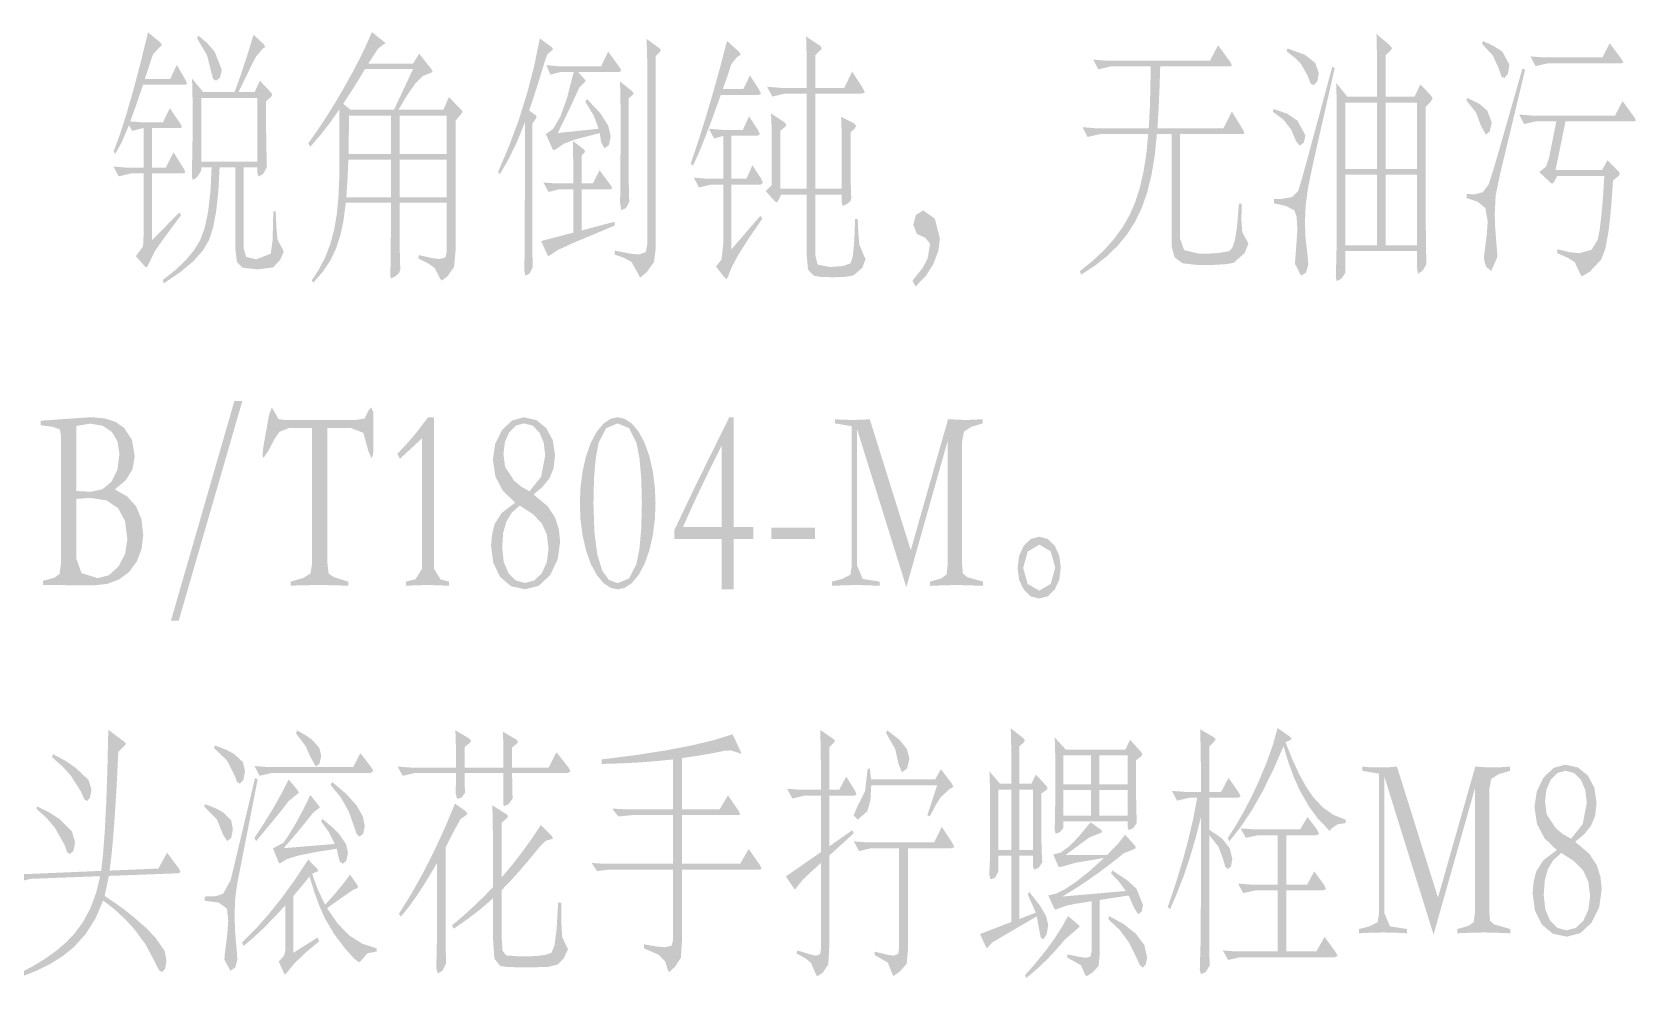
# Model space of a CAD drawing. Header units: millimetres. Extents: x 2819 to 3239, y 1479 to 1776.
# Drawn here: x 2905.19 to 2942.91, y 1546.21 to 1568.44 of the extents above; entities that cross this region are included whole.
import ezdxf

# ---------------------------------------------------------------- set-up
doc = ezdxf.new("R2010")
doc.units = ezdxf.units.MM
doc.layers.add('PDF_实体填充', color=7, linetype='Continuous')

msp = doc.modelspace()

# ---------------------------------------------------------------- hatches: boundary and pattern name
at = {"layer": 'PDF_实体填充', "transparency": 33554559}
h = msp.add_hatch(color=256, dxfattribs=at)
h.paths.add_polyline_path([(2908.809, 1567.3), (2908.836, 1567.231), (2908.788, 1567.206), (2907.801, 1567.206), (2907.617, 1566.665), (2907.501, 1566.343), (2907.74, 1566.325), (2908.271, 1566.325), (2908.431, 1566.654), (2908.688, 1566.275), (2908.718, 1566.207), (2908.679, 1566.188), (2908.01, 1566.188), (2908.01, 1565.257), (2908.336, 1565.257), (2908.518, 1565.617), (2908.77, 1565.213), (2908.796, 1565.145), (2908.749, 1565.12), (2908.01, 1565.12), (2908.01, 1563.549), (2908.653, 1564.201), (2908.696, 1564.139), (2908.414, 1563.762), (2908.21, 1563.482), (2908.084, 1563.301), (2907.91, 1562.947), (2907.879, 1562.91), (2907.845, 1562.934), (2907.632, 1563.177), (2907.801, 1563.406), (2907.814, 1563.68), (2907.814, 1565.12), (2907.519, 1565.12), (2907.227, 1565.052), (2907.106, 1565.282), (2907.423, 1565.257), (2907.814, 1565.257), (2907.814, 1566.188), (2907.545, 1566.12), (2907.471, 1566.256), (2907.3, 1565.856), (2907.153, 1565.586), (2907.106, 1565.629), (2907.249, 1566.016), (2907.403, 1566.49), (2907.565, 1567.051), (2907.737, 1567.7), (2907.918, 1568.436), (2908.205, 1568.2), (2908.249, 1568.138), (2908.197, 1568.094), (2908.031, 1567.914), (2907.845, 1567.343), (2908.44, 1567.343), (2908.596, 1567.672)], flags=0)
h.paths.add_polyline_path([(2910.922, 1564.226), (2910.941, 1563.794), (2910.965, 1563.555), (2911.087, 1563.338), (2911.109, 1563.282), (2911.031, 1563.096), (2910.857, 1562.91), (2910.5, 1562.866), (2910.144, 1562.903), (2910.009, 1563.04), (2909.97, 1563.363), (2909.97, 1565.263), (2909.601, 1565.263), (2909.572, 1564.7), (2909.521, 1564.228), (2909.448, 1563.846), (2909.353, 1563.555), (2909.208, 1563.308), (2908.982, 1563.056), (2908.676, 1562.799), (2908.288, 1562.537), (2908.266, 1562.618), (2908.564, 1562.851), (2908.811, 1563.087), (2909.005, 1563.323), (2909.148, 1563.562), (2909.253, 1563.845), (2909.332, 1564.223), (2909.386, 1564.696), (2909.414, 1565.263), (2909.17, 1565.263), (2909.17, 1565.188), (2909.079, 1565.039), (2908.97, 1564.965), (2908.949, 1565.064), (2908.966, 1565.965), (2908.966, 1566.704), (2908.963, 1567.036), (2908.953, 1567.349), (2909.218, 1567.033), (2909.953, 1567.033), (2910.089, 1567.406), (2910.239, 1567.855), (2910.4, 1568.38), (2910.639, 1568.156), (2910.678, 1568.094), (2910.609, 1568.045), (2910.461, 1567.871), (2910.38, 1567.717), (2910.243, 1567.438), (2910.048, 1567.033), (2910.426, 1567.033), (2910.548, 1567.3), (2910.813, 1567.02), (2910.839, 1566.964), (2910.813, 1566.921), (2910.696, 1566.815), (2910.696, 1566.107), (2910.705, 1565.586), (2910.713, 1565.263), (2910.626, 1565.108), (2910.518, 1565.046), (2910.492, 1565.126), (2910.492, 1565.263), (2910.17, 1565.263), (2910.17, 1563.35), (2910.226, 1563.158), (2910.465, 1563.102), (2910.805, 1563.233), (2910.848, 1563.546), (2910.865, 1564.226)], flags=0)
h.paths.add_polyline_path([(2910.492, 1565.4), (2910.492, 1566.896), (2909.17, 1566.896), (2909.17, 1565.4)], flags=0)
h.paths.add_polyline_path([(2909.101, 1568.361), (2909.31, 1568.184), (2909.488, 1567.976), (2909.653, 1567.554), (2909.609, 1567.368), (2909.518, 1567.3), (2909.448, 1567.343), (2909.418, 1567.455), (2909.307, 1567.896), (2909.07, 1568.299)], flags=0)
h = msp.add_hatch(color=256, dxfattribs=at)
h.paths.add_polyline_path([(2915.29, 1566.523), (2915.151, 1566.362), (2915.151, 1563.307), (2915.116, 1562.922), (2914.964, 1562.705), (2914.825, 1562.599), (2914.79, 1562.649), (2914.66, 1562.897), (2914.518, 1563), (2914.273, 1563.121), (2914.29, 1563.201), (2914.59, 1563.132), (2914.769, 1563.108), (2914.912, 1563.146), (2914.942, 1563.27), (2914.942, 1564.431), (2913.834, 1564.431), (2913.834, 1563.518), (2913.843, 1563.139), (2913.851, 1562.872), (2913.83, 1562.792), (2913.738, 1562.705), (2913.638, 1562.649), (2913.617, 1562.692), (2913.621, 1562.928), (2913.628, 1563.163), (2913.63, 1564.431), (2912.569, 1564.431), (2912.517, 1564.022), (2912.442, 1563.666), (2912.343, 1563.363), (2912.212, 1563.085), (2912.032, 1562.814), (2911.804, 1562.55), (2911.769, 1562.605), (2911.948, 1562.882), (2912.091, 1563.164), (2912.207, 1563.465), (2912.295, 1563.798), (2912.357, 1564.159), (2912.395, 1564.536), (2912.415, 1564.968), (2912.421, 1565.493), (2912.421, 1566.629), (2912.194, 1566.307), (2911.966, 1566.014), (2911.735, 1565.747), (2911.687, 1565.828), (2911.907, 1566.14), (2912.123, 1566.466), (2912.335, 1566.807), (2912.543, 1567.163), (2912.74, 1567.518), (2912.912, 1567.849), (2913.059, 1568.157), (2913.182, 1568.442), (2913.473, 1568.212), (2913.504, 1568.175), (2913.447, 1568.144), (2913.326, 1568.051), (2913.1, 1567.703), (2914.151, 1567.703), (2914.295, 1567.933), (2914.582, 1567.573), (2914.616, 1567.504), (2914.377, 1567.407), (2914.199, 1567.225), (2914.012, 1566.958), (2913.808, 1566.617), (2914.864, 1566.617), (2914.995, 1566.915), (2915.29, 1566.61), (2915.316, 1566.567)], flags=0)
h.paths.add_polyline_path([(2914.151, 1567.573), (2913.021, 1567.573), (2912.85, 1567.289), (2912.679, 1567.018), (2912.508, 1566.759), (2912.678, 1566.617), (2913.704, 1566.617)], flags=0)
h.paths.add_polyline_path([(2914.942, 1565.58), (2914.942, 1566.48), (2913.834, 1566.48), (2913.834, 1565.58)], flags=0)
h.paths.add_polyline_path([(2913.63, 1565.58), (2913.63, 1566.48), (2912.647, 1566.48), (2912.634, 1565.58)], flags=0)
h.paths.add_polyline_path([(2914.942, 1564.561), (2914.942, 1565.443), (2913.834, 1565.443), (2913.834, 1564.561)], flags=0)
h.paths.add_polyline_path([(2913.63, 1564.561), (2913.63, 1565.443), (2912.63, 1565.443), (2912.607, 1564.931), (2912.582, 1564.561)], flags=0)
h = msp.add_hatch(color=256, dxfattribs=at)
h.paths.add_polyline_path([(2917.407, 1568.094), (2917.446, 1568.045), (2917.39, 1567.989), (2917.311, 1567.921), (2917.259, 1567.784), (2917.113, 1567.304), (2916.987, 1566.909), (2916.881, 1566.598), (2917.033, 1566.492), (2917.059, 1566.455), (2917.042, 1566.412), (2916.955, 1566.287), (2916.956, 1563.507), (2916.959, 1563.195), (2916.968, 1562.916), (2916.89, 1562.767), (2916.79, 1562.717), (2916.768, 1562.854), (2916.777, 1563.332), (2916.78, 1563.628), (2916.781, 1566.319), (2916.6, 1565.871), (2916.404, 1565.466), (2916.194, 1565.102), (2916.151, 1565.157), (2916.411, 1565.768), (2916.64, 1566.386), (2916.836, 1567.013), (2917.001, 1567.649), (2917.133, 1568.293)], flags=0)
h.paths.add_polyline_path([(2919.958, 1567.976), (2919.858, 1567.877), (2919.858, 1563.35), (2919.815, 1563.034), (2919.645, 1562.798), (2919.489, 1562.667), (2919.463, 1562.73), (2919.289, 1563.04), (2919.114, 1563.136), (2918.893, 1563.214), (2918.898, 1563.307), (2919.242, 1563.237), (2919.45, 1563.214), (2919.624, 1563.27), (2919.663, 1563.462), (2919.663, 1567.374), (2919.658, 1567.809), (2919.645, 1568.281), (2919.954, 1568.057), (2919.98, 1568.02)], flags=0)
h.paths.add_polyline_path([(2919.015, 1567.604), (2919.05, 1567.529), (2918.993, 1567.504), (2918.033, 1567.504), (2918.194, 1567.324), (2918.211, 1567.287), (2918.181, 1567.256), (2918.063, 1567.144), (2917.895, 1566.774), (2917.725, 1566.416), (2917.555, 1566.07), (2918.515, 1566.17), (2918.403, 1566.477), (2918.207, 1566.803), (2918.241, 1566.871), (2918.553, 1566.539), (2918.74, 1566.245), (2918.802, 1565.989), (2918.759, 1565.791), (2918.654, 1565.71), (2918.576, 1565.847), (2918.541, 1566.07), (2917.955, 1565.915), (2917.705, 1565.822), (2917.494, 1565.679), (2917.463, 1565.667), (2917.433, 1565.691), (2917.277, 1566.045), (2917.449, 1566.171), (2917.616, 1566.457), (2917.775, 1566.901), (2917.929, 1567.504), (2917.62, 1567.504), (2917.381, 1567.442), (2917.285, 1567.666), (2917.542, 1567.641), (2918.576, 1567.641), (2918.741, 1567.983)], flags=0)
h.paths.add_polyline_path([(2919.311, 1566.958), (2919.224, 1566.884), (2919.225, 1564.966), (2919.228, 1564.685), (2919.237, 1564.45), (2919.159, 1564.307), (2919.05, 1564.257), (2919.019, 1564.437), (2919.028, 1564.754), (2919.033, 1566.48), (2919.029, 1566.916), (2919.019, 1567.281), (2919.306, 1567.051), (2919.341, 1567.002)], flags=0)
h.paths.add_polyline_path([(2918.898, 1563.897), (2917.92, 1563.487), (2917.56, 1563.323), (2917.377, 1563.201), (2917.342, 1563.177), (2917.311, 1563.208), (2917.164, 1563.531), (2917.92, 1563.729), (2917.92, 1564.748), (2917.594, 1564.748), (2917.337, 1564.685), (2917.216, 1564.909), (2917.516, 1564.884), (2917.92, 1564.884), (2917.918, 1565.423), (2917.911, 1565.884), (2918.168, 1565.685), (2918.198, 1565.642), (2918.172, 1565.598), (2918.115, 1565.542), (2918.115, 1564.884), (2918.381, 1564.884), (2918.537, 1565.195), (2918.806, 1564.834), (2918.837, 1564.766), (2918.789, 1564.748), (2918.115, 1564.748), (2918.115, 1563.779), (2918.885, 1563.984)], flags=0)
h = msp.add_hatch(color=256, dxfattribs=at)
h.paths.add_polyline_path([(2924.609, 1564.046), (2924.625, 1563.708), (2924.648, 1563.45), (2924.766, 1563.164), (2924.796, 1563.115), (2924.718, 1562.903), (2924.509, 1562.723), (2924.323, 1562.691), (2924.027, 1562.68), (2923.738, 1562.689), (2923.575, 1562.717), (2923.44, 1562.86), (2923.409, 1563.208), (2923.409, 1564.623), (2922.81, 1564.623), (2922.736, 1564.474), (2922.701, 1564.437), (2922.658, 1564.468), (2922.445, 1564.704), (2922.588, 1564.847), (2922.588, 1565.89), (2922.584, 1566.215), (2922.571, 1566.53), (2922.884, 1566.325), (2922.931, 1566.263), (2922.892, 1566.207), (2922.792, 1566.126), (2922.792, 1564.76), (2923.409, 1564.76), (2923.409, 1566.995), (2922.892, 1566.995), (2922.601, 1566.927), (2922.479, 1567.157), (2922.797, 1567.132), (2923.409, 1567.132), (2923.409, 1567.598), (2923.406, 1567.959), (2923.396, 1568.337), (2923.727, 1568.119), (2923.766, 1568.063), (2923.731, 1568.014), (2923.614, 1567.902), (2923.614, 1567.132), (2924.292, 1567.132), (2924.479, 1567.511), (2924.726, 1567.132), (2924.779, 1567.026), (2924.709, 1566.995), (2923.614, 1566.995), (2923.614, 1564.76), (2924.235, 1564.76), (2924.235, 1565.76), (2924.231, 1566.124), (2924.218, 1566.449), (2924.522, 1566.3), (2924.574, 1566.238), (2924.535, 1566.17), (2924.44, 1566.089), (2924.442, 1565.094), (2924.448, 1564.822), (2924.457, 1564.549), (2924.444, 1564.474), (2924.357, 1564.4), (2924.257, 1564.356), (2924.235, 1564.437), (2924.235, 1564.623), (2923.614, 1564.623), (2923.614, 1563.195), (2923.666, 1562.978), (2923.953, 1562.922), (2924.272, 1562.944), (2924.44, 1563.009), (2924.492, 1563.163), (2924.528, 1563.509), (2924.548, 1564.046)], flags=0)
h.paths.add_polyline_path([(2922.284, 1567.101), (2922.336, 1566.989), (2922.266, 1566.964), (2921.388, 1566.964), (2921.193, 1566.421), (2921.019, 1565.963), (2920.867, 1565.592), (2920.736, 1565.306), (2920.68, 1565.344), (2920.859, 1565.877), (2921.034, 1566.433), (2921.205, 1567.011), (2921.373, 1567.613), (2921.536, 1568.237), (2921.814, 1567.983), (2921.862, 1567.914), (2921.767, 1567.852), (2921.636, 1567.685), (2921.551, 1567.424), (2921.436, 1567.101), (2921.919, 1567.101), (2922.075, 1567.424)], flags=0)
h.paths.add_polyline_path([(2922.366, 1564.058), (2922.045, 1563.591), (2921.803, 1563.208), (2921.641, 1562.908), (2921.558, 1562.692), (2921.523, 1562.636), (2921.471, 1562.68), (2921.275, 1562.934), (2921.406, 1563.096), (2921.445, 1563.45), (2921.445, 1564.859), (2921.167, 1564.859), (2920.875, 1564.791), (2920.754, 1565.021), (2921.071, 1564.996), (2921.445, 1564.996), (2921.445, 1566.002), (2921.232, 1565.94), (2921.11, 1566.17), (2921.427, 1566.145), (2921.91, 1566.145), (2922.053, 1566.461), (2922.262, 1566.145), (2922.31, 1566.039), (2922.245, 1566.008), (2921.64, 1566.008), (2921.64, 1564.996), (2921.993, 1564.996), (2922.132, 1565.313), (2922.34, 1564.996), (2922.379, 1564.897), (2922.323, 1564.859), (2921.64, 1564.859), (2921.64, 1563.338), (2922.323, 1564.127)], flags=0)
for points in [[(2933.641, 1564.406), (2933.633, 1564.021), (2933.654, 1563.735), (2933.763, 1563.543), (2933.798, 1563.468), (2933.711, 1563.251), (2933.454, 1563.021), (2933.286, 1562.99), (2933.006, 1562.972), (2932.615, 1562.966), (2932.246, 1563.009), (2932.059, 1563.152), (2931.99, 1563.419), (2931.99, 1566.045), (2931.646, 1566.045), (2931.596, 1565.544), (2931.52, 1565.087), (2931.418, 1564.674), (2931.289, 1564.307), (2931.133, 1563.984), (2930.949, 1563.696), (2930.73, 1563.428), (2930.476, 1563.179), (2930.187, 1562.951), (2929.864, 1562.742), (2929.834, 1562.823), (2930.141, 1563.07), (2930.411, 1563.325), (2930.645, 1563.589), (2930.842, 1563.86), (2931.003, 1564.139), (2931.135, 1564.442), (2931.244, 1564.784), (2931.332, 1565.165), (2931.398, 1565.586), (2931.442, 1566.045), (2930.307, 1566.045), (2930.016, 1565.977), (2929.895, 1566.207), (2930.212, 1566.182), (2931.455, 1566.182), (2931.479, 1566.639), (2931.494, 1567.123), (2931.498, 1567.635), (2930.56, 1567.635), (2930.268, 1567.567), (2930.147, 1567.796), (2930.464, 1567.771), (2932.894, 1567.771), (2933.085, 1568.132), (2933.376, 1567.734), (2933.411, 1567.66), (2933.367, 1567.635), (2931.724, 1567.635), (2931.709, 1567.156), (2931.688, 1566.672), (2931.659, 1566.182), (2933.211, 1566.182), (2933.411, 1566.573), (2933.68, 1566.132), (2933.706, 1566.064), (2933.663, 1566.045), (2932.189, 1566.045), (2932.189, 1563.593), (2932.285, 1563.319), (2932.642, 1563.233), (2932.887, 1563.237), (2933.102, 1563.251), (2933.35, 1563.295), (2933.424, 1563.382), (2933.485, 1563.568), (2933.533, 1563.891), (2933.576, 1564.406)], [(2925.896, 1562.599), (2926.135, 1562.896), (2926.252, 1563.115), (2926.313, 1563.468), (2926.196, 1563.611), (2926, 1563.698), (2925.917, 1563.916), (2925.978, 1564.145), (2926.152, 1564.251), (2926.422, 1564.058), (2926.543, 1563.586), (2926.505, 1563.299), (2926.391, 1562.997), (2926.21, 1562.708), (2925.97, 1562.463)], [(2910.766, 1559.457), (2910.831, 1559.619), (2910.913, 1559.482), (2910.987, 1559.346), (2911.122, 1559.327), (2912.804, 1559.327), (2913.008, 1559.358), (2913.1, 1559.538), (2913.165, 1559.625), (2913.221, 1559.501), (2913.213, 1558.52), (2913.178, 1558.42), (2913.1, 1558.6), (2912.982, 1559.023), (2912.682, 1559.141), (2912.139, 1559.141), (2912.139, 1555.943), (2912.165, 1555.719), (2912.287, 1555.632), (2912.626, 1555.527), (2912.626, 1555.427), (2912.341, 1555.441), (2911.948, 1555.446), (2911.491, 1555.441), (2911.27, 1555.427), (2911.27, 1555.527), (2911.574, 1555.614), (2911.739, 1555.719), (2911.778, 1555.949), (2911.778, 1559.141), (2911.244, 1559.141), (2911.009, 1559.047), (2910.897, 1558.885), (2910.744, 1558.594), (2910.631, 1558.433), (2910.609, 1558.501), (2910.631, 1558.7)], [(2914.999, 1555.427), (2914.759, 1555.441), (2914.49, 1555.446), (2914.222, 1555.441), (2913.982, 1555.427), (2913.982, 1555.527), (2914.208, 1555.583), (2914.36, 1555.825), (2914.36, 1558.892), (2913.843, 1558.414), (2913.782, 1558.532), (2913.995, 1558.752), (2914.236, 1559.037), (2914.504, 1559.389), (2914.647, 1559.389), (2914.647, 1555.825), (2914.799, 1555.577), (2914.999, 1555.527)], [(2927.556, 1555.427), (2927.192, 1555.441), (2926.935, 1555.446), (2926.645, 1555.441), (2926.313, 1555.427), (2926.313, 1555.527), (2926.574, 1555.601), (2926.7, 1555.694), (2926.726, 1555.937), (2926.726, 1558.836), (2925.753, 1555.396), (2924.596, 1559.103), (2924.596, 1555.899), (2924.727, 1555.589), (2925.127, 1555.527), (2925.127, 1555.427), (2924.856, 1555.441), (2924.566, 1555.446), (2924.314, 1555.441), (2924.001, 1555.427), (2924.001, 1555.527), (2924.24, 1555.589), (2924.436, 1555.688), (2924.47, 1555.899), (2924.47, 1559.178), (2924.075, 1559.246), (2924.075, 1559.346), (2924.216, 1559.332), (2924.492, 1559.327), (2924.738, 1559.332), (2924.892, 1559.346), (2925.857, 1556.266), (2926.735, 1559.346), (2926.948, 1559.332), (2927.161, 1559.327), (2927.363, 1559.332), (2927.552, 1559.346), (2927.552, 1559.246), (2927.283, 1559.165), (2927.109, 1559.054), (2927.061, 1558.799), (2927.061, 1555.98), (2927.083, 1555.719), (2927.187, 1555.632), (2927.556, 1555.527)], [(2922.314, 1548.858), (2922.353, 1548.777), (2922.297, 1548.759), (2920.476, 1548.759), (2920.476, 1547.082), (2920.45, 1546.685), (2920.306, 1546.468), (2920.167, 1546.343), (2920.132, 1546.436), (2920.08, 1546.604), (2919.924, 1546.759), (2919.58, 1546.908), (2919.585, 1547.002), (2919.881, 1546.95), (2920.067, 1546.933), (2920.232, 1546.97), (2920.267, 1547.101), (2920.267, 1548.759), (2918.763, 1548.759), (2918.481, 1548.722), (2918.35, 1548.914), (2918.668, 1548.895), (2920.267, 1548.895), (2920.267, 1550.038), (2919.293, 1550.038), (2918.98, 1550.007), (2918.833, 1550.193), (2919.15, 1550.174), (2920.267, 1550.174), (2920.267, 1551.348), (2919.93, 1551.314), (2919.594, 1551.286), (2919.258, 1551.265), (2918.923, 1551.251), (2918.589, 1551.242), (2918.589, 1551.348), (2919.386, 1551.449), (2920.091, 1551.559), (2920.707, 1551.677), (2921.232, 1551.803), (2921.667, 1551.938), (2921.845, 1551.559), (2921.871, 1551.491), (2921.858, 1551.478), (2921.81, 1551.503), (2921.619, 1551.559), (2921.484, 1551.553), (2921.171, 1551.489), (2920.835, 1551.432), (2920.476, 1551.379), (2920.476, 1550.174), (2921.362, 1550.174), (2921.558, 1550.504), (2921.814, 1550.131), (2921.849, 1550.056), (2921.797, 1550.038), (2920.476, 1550.038), (2920.476, 1548.895), (2921.845, 1548.895), (2922.045, 1549.243)], [(2939.957, 1547.262), (2939.593, 1547.276), (2939.335, 1547.281), (2939.045, 1547.276), (2938.714, 1547.262), (2938.714, 1547.362), (2938.975, 1547.436), (2939.101, 1547.529), (2939.127, 1547.771), (2939.127, 1550.671), (2938.153, 1547.231), (2936.997, 1550.938), (2936.997, 1547.734), (2937.127, 1547.424), (2937.527, 1547.362), (2937.527, 1547.262), (2937.257, 1547.276), (2936.966, 1547.281), (2936.714, 1547.276), (2936.401, 1547.262), (2936.401, 1547.362), (2936.64, 1547.424), (2936.836, 1547.523), (2936.871, 1547.734), (2936.871, 1551.013), (2936.475, 1551.081), (2936.475, 1551.18), (2936.617, 1551.166), (2936.893, 1551.162), (2937.138, 1551.166), (2937.292, 1551.18), (2938.257, 1548.101), (2939.135, 1551.18), (2939.348, 1551.166), (2939.561, 1551.162), (2939.763, 1551.166), (2939.952, 1551.18), (2939.952, 1551.081), (2939.683, 1551), (2939.509, 1550.889), (2939.461, 1550.634), (2939.461, 1547.815), (2939.483, 1547.554), (2939.587, 1547.467), (2939.957, 1547.362)]]:
    msp.add_hatch(color=256, dxfattribs=at).paths.add_polyline_path(points)
h = msp.add_hatch(color=256, dxfattribs=at)
h.paths.add_polyline_path([(2938.092, 1566.952), (2938.131, 1566.884), (2938.088, 1566.809), (2937.97, 1566.685), (2937.971, 1563.808), (2937.975, 1563.456), (2937.983, 1562.984), (2937.896, 1562.835), (2937.788, 1562.761), (2937.766, 1562.891), (2937.766, 1563.295), (2936.075, 1563.295), (2936.075, 1562.779), (2935.988, 1562.649), (2935.875, 1562.587), (2935.854, 1562.686), (2935.867, 1563.133), (2935.873, 1563.458), (2935.875, 1566.573), (2935.872, 1566.941), (2935.862, 1567.25), (2936.127, 1566.921), (2936.823, 1566.921), (2936.82, 1567.98), (2936.81, 1568.399), (2937.118, 1568.138), (2937.179, 1568.063), (2937.118, 1567.983), (2937.023, 1567.896), (2937.023, 1566.921), (2937.705, 1566.921), (2937.844, 1567.213)], flags=0)
h.paths.add_polyline_path([(2937.766, 1565.226), (2937.766, 1566.784), (2937.023, 1566.784), (2937.023, 1565.226)], flags=0)
h.paths.add_polyline_path([(2936.823, 1565.226), (2936.823, 1566.784), (2936.075, 1566.784), (2936.075, 1565.226)], flags=0)
h.paths.add_polyline_path([(2937.766, 1563.431), (2937.766, 1565.089), (2937.023, 1565.089), (2937.023, 1563.431)], flags=0)
h.paths.add_polyline_path([(2936.823, 1563.431), (2936.823, 1565.089), (2936.075, 1565.089), (2936.075, 1563.431)], flags=0)
h.paths.add_polyline_path([(2934.719, 1568.057), (2935.127, 1567.909), (2935.372, 1567.715), (2935.454, 1567.473), (2935.419, 1567.281), (2935.336, 1567.194), (2935.263, 1567.231), (2935.189, 1567.424), (2935.036, 1567.691), (2934.903, 1567.829), (2934.693, 1567.995)], flags=0)
h.paths.add_polyline_path([(2935.828, 1567.598), (2935.337, 1565.432), (2935.25, 1565.028), (2935.202, 1564.785), (2935.146, 1564.381), (2935.128, 1563.978), (2935.143, 1563.583), (2935.189, 1563.208), (2935.206, 1562.984), (2935.158, 1562.792), (2935.036, 1562.717), (2934.893, 1562.997), (2934.919, 1563.344), (2934.95, 1563.804), (2934.932, 1564.102), (2934.88, 1564.251), (2934.68, 1564.356), (2934.398, 1564.418), (2934.398, 1564.524), (2934.545, 1564.518), (2934.825, 1564.564), (2934.967, 1564.704), (2935.023, 1564.881), (2935.131, 1565.261), (2935.771, 1567.629)], flags=0)
h.paths.add_polyline_path([(2934.393, 1566.635), (2934.715, 1566.523), (2934.95, 1566.362), (2935.141, 1566.014), (2935.102, 1565.847), (2935.006, 1565.772), (2934.923, 1565.871), (2934.802, 1566.154), (2934.618, 1566.388), (2934.371, 1566.573)], flags=0)
h = msp.add_hatch(color=256, dxfattribs=at)
h.paths.add_polyline_path([(2939.318, 1568.231), (2939.574, 1568.11), (2939.77, 1567.983), (2939.939, 1567.672), (2939.9, 1567.461), (2939.818, 1567.362), (2939.752, 1567.393), (2939.687, 1567.585), (2939.548, 1567.889), (2939.292, 1568.169)], flags=0)
h.paths.add_polyline_path([(2942.582, 1567.796), (2942.617, 1567.728), (2942.569, 1567.709), (2940.843, 1567.709), (2940.552, 1567.641), (2940.431, 1567.871), (2940.748, 1567.846), (2942.126, 1567.846), (2942.295, 1568.181)], flags=0)
h.paths.add_polyline_path([(2940.304, 1567.548), (2939.718, 1565.108), (2939.613, 1564.599), (2939.592, 1564.17), (2939.599, 1563.903), (2939.622, 1563.586), (2939.657, 1563.164), (2939.509, 1562.829), (2939.387, 1562.928), (2939.34, 1563.102), (2939.344, 1563.214), (2939.406, 1563.695), (2939.426, 1563.996), (2939.37, 1564.307), (2939.192, 1564.456), (2938.927, 1564.543), (2938.935, 1564.636), (2939.122, 1564.63), (2939.313, 1564.679), (2939.448, 1564.859), (2939.587, 1565.294), (2940.244, 1567.591)], flags=0)
h.paths.add_polyline_path([(2938.948, 1566.896), (2939.245, 1566.747), (2939.413, 1566.598), (2939.522, 1566.319), (2939.474, 1566.107), (2939.387, 1566.033), (2939.274, 1566.225), (2939.148, 1566.558), (2938.927, 1566.834)], flags=0)
h.paths.add_polyline_path([(2942.878, 1566.436), (2942.912, 1566.362), (2942.86, 1566.343), (2941.256, 1566.343), (2941.022, 1565.201), (2942.117, 1565.201), (2942.243, 1565.431), (2942.512, 1565.157), (2942.534, 1565.108), (2942.508, 1565.064), (2942.373, 1564.952), (2942.342, 1564.49), (2942.306, 1564.086), (2942.265, 1563.742), (2942.192, 1563.344), (2942.095, 1563.096), (2941.826, 1562.81), (2941.639, 1562.699), (2941.604, 1562.754), (2941.474, 1563.034), (2941.324, 1563.129), (2941.056, 1563.251), (2941.069, 1563.338), (2941.361, 1563.268), (2941.582, 1563.245), (2941.869, 1563.326), (2942.013, 1563.562), (2942.058, 1563.782), (2942.1, 1564.133), (2942.139, 1564.572), (2942.169, 1565.058), (2941.061, 1565.058), (2940.983, 1564.915), (2940.943, 1564.878), (2940.913, 1564.897), (2940.639, 1565.151), (2940.8, 1565.282), (2940.87, 1565.486), (2941.039, 1566.343), (2940.557, 1566.343), (2940.283, 1566.281), (2940.165, 1566.505), (2940.47, 1566.48), (2942.421, 1566.48), (2942.599, 1566.821)], flags=0)
h = msp.add_hatch(color=256, dxfattribs=at)
h.paths.add_polyline_path([(2905.393, 1559.203), (2905.393, 1559.308), (2906.438, 1559.382), (2906.606, 1559.389), (2906.905, 1559.362), (2907.153, 1559.281), (2907.349, 1559.147), (2907.541, 1558.858), (2907.606, 1558.464), (2907.553, 1558.169), (2907.397, 1557.912), (2907.136, 1557.694), (2907.429, 1557.529), (2907.638, 1557.295), (2907.764, 1556.992), (2907.805, 1556.62), (2907.767, 1556.297), (2907.653, 1555.999), (2907.473, 1555.753), (2907.236, 1555.577), (2906.961, 1555.474), (2906.658, 1555.44), (2905.445, 1555.446), (2905.445, 1555.545), (2905.719, 1555.62), (2905.837, 1555.707), (2905.871, 1555.955), (2905.871, 1558.961), (2905.845, 1559.103), (2905.676, 1559.165)], flags=0)
h.paths.add_polyline_path([(2906.228, 1557.657), (2906.567, 1557.638), (2906.844, 1557.697), (2907.058, 1557.874), (2907.198, 1558.156), (2907.245, 1558.52), (2907.2, 1558.822), (2907.067, 1559.047), (2906.849, 1559.192), (2906.554, 1559.24), (2906.228, 1559.184)], flags=0)
h.paths.add_polyline_path([(2906.228, 1557.47), (2906.228, 1556.079), (2906.355, 1555.726), (2906.736, 1555.608), (2906.997, 1555.676), (2907.223, 1555.881), (2907.379, 1556.18), (2907.432, 1556.52), (2907.377, 1556.952), (2907.214, 1557.253), (2906.944, 1557.435), (2906.558, 1557.495)], flags=0)
h = msp.add_hatch(color=256, dxfattribs=at)
h.paths.add_polyline_path([(2916.555, 1557.383), (2916.263, 1557.661), (2916.088, 1557.999), (2916.029, 1558.396), (2916.082, 1558.76), (2916.242, 1559.085), (2916.478, 1559.313), (2916.751, 1559.389), (2917.05, 1559.325), (2917.285, 1559.134), (2917.439, 1558.847), (2917.49, 1558.495), (2917.457, 1558.192), (2917.359, 1557.955), (2917.201, 1557.758), (2916.985, 1557.576), (2917.314, 1557.301), (2917.498, 1557.023), (2917.583, 1556.744), (2917.611, 1556.464), (2917.552, 1556.041), (2917.372, 1555.676), (2917.108, 1555.429), (2916.786, 1555.347), (2916.457, 1555.418), (2916.203, 1555.632), (2916.04, 1555.961), (2915.986, 1556.365), (2916.008, 1556.629), (2916.073, 1556.887), (2916.237, 1557.141)], flags=0)
h.paths.add_polyline_path([(2916.89, 1557.65), (2917.164, 1557.992), (2917.259, 1558.489), (2917.226, 1558.788), (2917.125, 1559.029), (2916.968, 1559.192), (2916.759, 1559.246), (2916.566, 1559.193), (2916.412, 1559.035), (2916.311, 1558.805), (2916.277, 1558.526), (2916.316, 1558.222), (2916.529, 1557.899), (2916.708, 1557.75)], flags=0)
h.paths.add_polyline_path([(2916.659, 1557.315), (2916.469, 1557.141), (2916.342, 1556.93), (2916.27, 1556.668), (2916.247, 1556.328), (2916.285, 1555.986), (2916.399, 1555.719), (2916.57, 1555.552), (2916.781, 1555.496), (2917, 1555.552), (2917.177, 1555.719), (2917.297, 1555.98), (2917.338, 1556.303), (2917.297, 1556.638), (2917.177, 1556.899), (2916.969, 1557.115)], flags=0)
h = msp.add_hatch(color=256, dxfattribs=at)
h.paths.add_polyline_path([(2918.963, 1559.389), (2918.801, 1559.355), (2918.636, 1559.246), (2918.476, 1559.058), (2918.334, 1558.795), (2918.219, 1558.471), (2918.136, 1558.109), (2918.089, 1557.732), (2918.074, 1557.364), (2918.089, 1556.996), (2918.137, 1556.62), (2918.22, 1556.258), (2918.335, 1555.936), (2918.478, 1555.673), (2918.637, 1555.486), (2918.803, 1555.379), (2918.965, 1555.345), (2919.127, 1555.38), (2919.293, 1555.488), (2919.452, 1555.676), (2919.594, 1555.939), (2919.71, 1556.263), (2919.792, 1556.626), (2919.839, 1557.002), (2919.854, 1557.37), (2919.839, 1557.738), (2919.791, 1558.114), (2919.708, 1558.476), (2919.593, 1558.799), (2919.45, 1559.061), (2919.291, 1559.248), (2919.125, 1559.356), (2918.963, 1559.389)], flags=0)
h.paths.add_polyline_path([(2918.963, 1555.49), (2919.235, 1555.603), (2919.406, 1555.943), (2919.477, 1556.305), (2919.519, 1556.779), (2919.533, 1557.365), (2919.519, 1557.951), (2919.477, 1558.424), (2919.406, 1558.787), (2919.235, 1559.131), (2918.963, 1559.246), (2918.69, 1559.131), (2918.515, 1558.787), (2918.448, 1558.424), (2918.407, 1557.951), (2918.394, 1557.365), (2918.417, 1556.69), (2918.485, 1556.165), (2918.599, 1555.79), (2918.758, 1555.565)], flags=0)
h = msp.add_hatch(color=256, dxfattribs=at)
h.paths.add_polyline_path([(2921.588, 1559.389), (2921.693, 1559.389), (2921.693, 1556.812), (2922.154, 1556.812), (2922.154, 1556.527), (2921.693, 1556.527), (2921.693, 1555.347), (2921.406, 1555.347), (2921.406, 1556.527), (2920.293, 1556.527), (2920.293, 1556.731), (2920.81, 1557.812)], flags=0)
h.paths.add_polyline_path([(2921.406, 1556.812), (2921.406, 1558.718), (2921.181, 1558.267), (2920.978, 1557.85), (2920.797, 1557.469), (2920.638, 1557.123), (2920.502, 1556.812)], flags=0)
h = msp.add_hatch(color=256, dxfattribs=at)
h.paths.add_polyline_path([(2928.878, 1556.582), (2929.08, 1556.53), (2929.243, 1556.371), (2929.35, 1556.14), (2929.386, 1555.856), (2929.35, 1555.572), (2929.243, 1555.341), (2929.08, 1555.182), (2928.878, 1555.129), (2928.676, 1555.182), (2928.513, 1555.341), (2928.405, 1555.57), (2928.369, 1555.85), (2928.406, 1556.135), (2928.517, 1556.371), (2928.683, 1556.53)], flags=0)
h.paths.add_polyline_path([(2928.878, 1555.316), (2929.147, 1555.471), (2929.256, 1555.856), (2929.147, 1556.241), (2928.882, 1556.396), (2928.608, 1556.235), (2928.5, 1555.85), (2928.608, 1555.471)], flags=0)
h = msp.add_hatch(color=256, dxfattribs=at)
h.paths.add_polyline_path([(2908.644, 1548.784), (2908.683, 1548.697), (2908.627, 1548.672), (2906.997, 1548.61), (2906.897, 1548.138), (2907.149, 1547.971), (2907.382, 1547.801), (2907.597, 1547.629), (2907.873, 1547.387), (2908.084, 1547.169), (2908.31, 1546.846), (2908.353, 1546.617), (2908.318, 1546.424), (2908.249, 1546.35), (2908.171, 1546.399), (2908.049, 1546.648), (2907.855, 1547.008), (2907.588, 1547.368), (2907.372, 1547.602), (2907.13, 1547.823), (2906.862, 1548.032), (2906.684, 1547.613), (2906.455, 1547.249), (2906.176, 1546.939), (2905.925, 1546.734), (2905.628, 1546.547), (2905.286, 1546.377), (2904.898, 1546.225), (2904.872, 1546.312), (2905.201, 1546.483), (2905.498, 1546.663), (2905.761, 1546.852), (2905.991, 1547.049), (2906.189, 1547.256), (2906.396, 1547.538), (2906.566, 1547.857), (2906.698, 1548.212), (2906.793, 1548.604), (2905.159, 1548.541), (2904.867, 1548.473), (2904.746, 1548.678), (2905.063, 1548.653), (2906.815, 1548.728), (2906.86, 1549.121), (2906.9, 1549.649), (2906.934, 1550.312), (2906.962, 1551.11), (2906.984, 1552.043), (2907.367, 1551.758), (2907.397, 1551.714), (2907.367, 1551.671), (2907.219, 1551.528), (2907.183, 1550.784), (2907.144, 1550.133), (2907.103, 1549.574), (2907.06, 1549.108), (2907.014, 1548.734), (2908.162, 1548.784), (2908.366, 1549.156)], flags=0)
h.paths.add_polyline_path([(2905.68, 1551.472), (2905.96, 1551.325), (2906.21, 1551.156), (2906.519, 1550.864), (2906.588, 1550.64), (2906.554, 1550.448), (2906.489, 1550.373), (2906.423, 1550.404), (2906.341, 1550.59), (2906.106, 1550.963), (2905.906, 1551.183), (2905.663, 1551.398)], flags=0)
h.paths.add_polyline_path([(2905.311, 1550.243), (2905.607, 1550.095), (2905.845, 1549.939), (2906.128, 1549.653), (2906.202, 1549.405), (2906.167, 1549.206), (2906.089, 1549.125), (2906.019, 1549.162), (2905.954, 1549.342), (2905.732, 1549.734), (2905.533, 1549.971), (2905.293, 1550.187)], flags=0)
h = msp.add_hatch(color=256, dxfattribs=at)
h.paths.add_polyline_path([(2911.422, 1552.031), (2911.628, 1551.916), (2911.778, 1551.808), (2911.948, 1551.621), (2911.991, 1551.429), (2911.952, 1551.249), (2911.865, 1551.18), (2911.735, 1551.41), (2911.626, 1551.658), (2911.4, 1551.957)], flags=0)
h.paths.add_polyline_path([(2909.492, 1551.677), (2909.75, 1551.578), (2909.94, 1551.478), (2910.148, 1551.286), (2910.2, 1551.075), (2910.161, 1550.864), (2910.079, 1550.777), (2910.009, 1550.82), (2909.961, 1550.957), (2909.775, 1551.323), (2909.47, 1551.615)], flags=0)
h.paths.add_polyline_path([(2913.173, 1551.156), (2913.217, 1551.075), (2913.156, 1551.031), (2910.835, 1551.031), (2910.544, 1550.963), (2910.422, 1551.193), (2910.739, 1551.168), (2912.743, 1551.168), (2912.913, 1551.497)], flags=0)
h.paths.add_polyline_path([(2910.496, 1550.876), (2910.018, 1548.436), (2909.969, 1548.091), (2909.953, 1547.703), (2909.967, 1547.276), (2910.009, 1546.803), (2910.018, 1546.641), (2909.974, 1546.461), (2909.857, 1546.381), (2909.714, 1546.641), (2909.727, 1546.803), (2909.785, 1547.27), (2909.805, 1547.554), (2909.775, 1547.84), (2909.583, 1547.983), (2909.249, 1548.026), (2909.249, 1548.125), (2909.518, 1548.135), (2909.683, 1548.188), (2909.861, 1548.51), (2910.435, 1550.913)], flags=0)
h.paths.add_polyline_path([(2911.439, 1550.622), (2911.465, 1550.566), (2911.218, 1550.361), (2911.087, 1550.188), (2910.835, 1549.878), (2910.461, 1549.429), (2910.418, 1549.498), (2910.654, 1549.859), (2910.868, 1550.209), (2911.058, 1550.548), (2911.226, 1550.876)], flags=0)
h.paths.add_polyline_path([(2912.248, 1550.82), (2912.584, 1550.534), (2912.825, 1550.264), (2912.969, 1550.012), (2913.017, 1549.777), (2912.978, 1549.603), (2912.895, 1549.535), (2912.826, 1549.591), (2912.774, 1549.746), (2912.64, 1550.122), (2912.453, 1550.455), (2912.213, 1550.746)], flags=0)
h.paths.add_polyline_path([(2912.017, 1549.951), (2912.239, 1549.766), (2912.4, 1549.609), (2912.574, 1549.361), (2912.621, 1549.15), (2912.582, 1548.964), (2912.5, 1548.895), (2912.43, 1548.945), (2912.395, 1549.069), (2912.356, 1549.249), (2911.891, 1549.175), (2911.464, 1549.091), (2911.18, 1549.004), (2911.039, 1548.914), (2911.013, 1548.902), (2910.983, 1548.945), (2910.857, 1549.256), (2911.105, 1549.392), (2911.213, 1549.547), (2911.383, 1549.827), (2911.571, 1550.171), (2911.735, 1550.51), (2911.93, 1550.268), (2911.961, 1550.218), (2911.909, 1550.181), (2911.8, 1550.094), (2911.617, 1549.864), (2911.427, 1549.633), (2911.109, 1549.262), (2912.313, 1549.361), (2912.178, 1549.63), (2911.991, 1549.889)], flags=0)
h.paths.add_polyline_path([(2909.253, 1550.299), (2909.51, 1550.199), (2909.692, 1550.1), (2909.875, 1549.914), (2909.914, 1549.703), (2909.875, 1549.504), (2909.779, 1549.429), (2909.688, 1549.572), (2909.54, 1549.932), (2909.244, 1550.237)], flags=0)
h.paths.add_polyline_path([(2913.295, 1546.834), (2913.078, 1546.79), (2912.921, 1546.61), (2912.878, 1546.579), (2912.771, 1546.662), (2912.548, 1546.908), (2912.29, 1547.251), (2912.074, 1547.622), (2911.949, 1547.902), (2911.83, 1548.227), (2911.717, 1548.597), (2911.55, 1548.392), (2911.335, 1548.138), (2911.335, 1546.803), (2911.909, 1547.163), (2911.939, 1547.07), (2911.601, 1546.786), (2911.346, 1546.537), (2911.174, 1546.325), (2911.139, 1546.294), (2911.118, 1546.319), (2910.992, 1546.598), (2911.118, 1546.735), (2911.148, 1546.853), (2911.148, 1547.92), (2910.883, 1547.633), (2910.631, 1547.377), (2910.392, 1547.154), (2910.166, 1546.964), (2910.131, 1547.045), (2910.444, 1547.357), (2910.755, 1547.709), (2911.067, 1548.099), (2911.377, 1548.527), (2911.687, 1548.995), (2911.913, 1548.759), (2911.926, 1548.728), (2911.874, 1548.703), (2911.778, 1548.659), (2911.913, 1548.285), (2912.083, 1547.933), (2912.31, 1548.185), (2912.506, 1548.421), (2912.669, 1548.641), (2912.843, 1548.392), (2912.856, 1548.343), (2912.826, 1548.312), (2912.752, 1548.287), (2912.53, 1548.138), (2912.13, 1547.852), (2912.381, 1547.486), (2912.658, 1547.206), (2912.963, 1547.014), (2913.295, 1546.908)], flags=0)
h = msp.add_hatch(color=256, dxfattribs=at)
h.paths.add_polyline_path([(2917.811, 1551.156), (2917.855, 1551.062), (2917.794, 1551.031), (2916.481, 1551.031), (2916.486, 1550.584), (2916.494, 1550.429), (2916.399, 1550.299), (2916.29, 1550.249), (2916.273, 1550.299), (2916.277, 1550.764), (2916.277, 1551.031), (2915.364, 1551.031), (2915.368, 1550.727), (2915.373, 1550.566), (2915.295, 1550.448), (2915.186, 1550.423), (2915.156, 1550.541), (2915.16, 1551.031), (2914.199, 1551.031), (2913.908, 1550.963), (2913.786, 1551.18), (2914.104, 1551.156), (2915.16, 1551.156), (2915.16, 1551.497), (2915.157, 1551.745), (2915.147, 1552.031), (2915.464, 1551.845), (2915.521, 1551.783), (2915.468, 1551.721), (2915.364, 1551.64), (2915.364, 1551.156), (2916.277, 1551.156), (2916.277, 1551.466), (2916.274, 1551.717), (2916.264, 1552), (2916.581, 1551.814), (2916.625, 1551.764), (2916.586, 1551.714), (2916.481, 1551.627), (2916.481, 1551.156), (2917.342, 1551.156), (2917.524, 1551.516)], flags=0)
h.paths.add_polyline_path([(2915.138, 1550.311), (2915.382, 1550.137), (2915.434, 1550.069), (2915.373, 1550.019), (2915.273, 1549.951), (2915.129, 1549.696), (2914.916, 1549.28), (2914.916, 1547.324), (2914.921, 1546.834), (2914.929, 1546.554), (2914.838, 1546.374), (2914.734, 1546.319), (2914.695, 1546.443), (2914.708, 1546.797), (2914.711, 1547.019), (2914.712, 1548.908), (2914.473, 1548.506), (2914.253, 1548.163), (2914.05, 1547.879), (2913.865, 1547.654), (2913.817, 1547.716), (2914.105, 1548.179), (2914.381, 1548.67), (2914.645, 1549.189), (2914.898, 1549.736)], flags=0)
h.paths.add_polyline_path([(2917.642, 1547.983), (2917.637, 1547.542), (2917.659, 1547.175), (2917.772, 1546.933), (2917.798, 1546.89), (2917.69, 1546.666), (2917.55, 1546.528), (2917.342, 1546.474), (2917.063, 1546.464), (2916.703, 1546.461), (2916.38, 1546.469), (2916.203, 1546.492), (2916.064, 1546.666), (2916.029, 1547.175), (2916.029, 1548.082), (2915.761, 1547.848), (2915.454, 1547.61), (2915.108, 1547.368), (2915.069, 1547.449), (2915.319, 1547.66), (2915.563, 1547.88), (2915.8, 1548.108), (2916.029, 1548.343), (2916.029, 1549.529), (2916.026, 1549.89), (2916.016, 1550.268), (2916.355, 1550.056), (2916.39, 1550.013), (2916.355, 1549.963), (2916.233, 1549.858), (2916.233, 1548.572), (2916.48, 1548.866), (2916.717, 1549.17), (2916.943, 1549.484), (2917.159, 1549.808), (2917.411, 1549.554), (2917.446, 1549.491), (2917.385, 1549.467), (2917.272, 1549.436), (2917.155, 1549.324), (2916.9, 1549.014), (2916.662, 1548.735), (2916.439, 1548.489), (2916.233, 1548.274), (2916.233, 1547.194), (2916.255, 1546.853), (2916.342, 1546.741), (2916.699, 1546.716), (2917.04, 1546.726), (2917.276, 1546.755), (2917.407, 1546.803), (2917.477, 1546.973), (2917.529, 1547.366), (2917.563, 1547.983)], flags=0)
h = msp.add_hatch(color=256, dxfattribs=at)
h.paths.add_polyline_path([(2924.544, 1550.615), (2924.583, 1550.522), (2924.531, 1550.497), (2923.94, 1550.497), (2923.94, 1549.305), (2924.483, 1549.684), (2924.514, 1549.609), (2923.94, 1549.088), (2923.94, 1546.939), (2923.918, 1546.53), (2923.788, 1546.337), (2923.653, 1546.25), (2923.623, 1546.306), (2923.51, 1546.567), (2923.381, 1546.672), (2923.171, 1546.79), (2923.188, 1546.859), (2923.487, 1546.766), (2923.636, 1546.735), (2923.727, 1546.772), (2923.744, 1546.89), (2923.744, 1548.914), (2923.468, 1548.664), (2923.31, 1548.51), (2923.179, 1548.349), (2923.14, 1548.293), (2923.114, 1548.312), (2922.918, 1548.597), (2923.744, 1549.169), (2923.744, 1550.497), (2923.362, 1550.497), (2923.071, 1550.429), (2922.949, 1550.659), (2923.266, 1550.634), (2923.744, 1550.634), (2923.744, 1551.137), (2923.74, 1551.572), (2923.727, 1552.043), (2924.049, 1551.82), (2924.075, 1551.783), (2924.049, 1551.739), (2923.94, 1551.634), (2923.94, 1550.634), (2924.175, 1550.634), (2924.34, 1550.944)], flags=0)
h.paths.add_polyline_path([(2925.305, 1552.031), (2925.594, 1551.808), (2925.768, 1551.587), (2925.826, 1551.367), (2925.77, 1551.137), (2925.652, 1551.044), (2925.574, 1551.224), (2925.492, 1551.59), (2925.274, 1551.975)], flags=0)
h.paths.add_polyline_path([(2926.822, 1550.783), (2926.861, 1550.702), (2926.765, 1550.646), (2926.561, 1550.46), (2926.44, 1550.269), (2926.304, 1550.007), (2926.248, 1550.038), (2926.478, 1550.74), (2924.927, 1550.74), (2924.908, 1550.386), (2924.835, 1550.131), (2924.609, 1549.932), (2924.514, 1550.032), (2924.601, 1550.243), (2924.783, 1550.604), (2924.844, 1551.131), (2924.896, 1551.131), (2924.922, 1550.876), (2926.43, 1550.876), (2926.565, 1551.118)], flags=0)
h.paths.add_polyline_path([(2926.83, 1549.392), (2926.882, 1549.287), (2926.813, 1549.262), (2925.791, 1549.262), (2925.791, 1546.859), (2925.761, 1546.548), (2925.6, 1546.362), (2925.448, 1546.256), (2925.418, 1546.312), (2925.318, 1546.573), (2925.005, 1546.753), (2925.013, 1546.828), (2925.305, 1546.758), (2925.457, 1546.735), (2925.561, 1546.778), (2925.583, 1546.921), (2925.583, 1549.262), (2924.931, 1549.262), (2924.64, 1549.193), (2924.518, 1549.423), (2924.835, 1549.398), (2926.409, 1549.398), (2926.587, 1549.765)], flags=0)
h = msp.add_hatch(color=256, dxfattribs=at)
h.paths.add_polyline_path([(2928.643, 1548.231), (2928.892, 1547.921), (2929.041, 1547.662), (2929.091, 1547.455), (2929.051, 1547.231), (2928.973, 1547.12), (2928.912, 1547.163), (2928.821, 1547.66), (2927.791, 1547.057), (2927.691, 1546.958), (2927.652, 1546.908), (2927.626, 1546.939), (2927.487, 1547.244), (2928.226, 1547.529), (2928.226, 1549.082), (2927.913, 1549.082), (2927.913, 1548.703), (2927.839, 1548.566), (2927.734, 1548.529), (2927.704, 1548.641), (2927.717, 1548.951), (2927.721, 1549.442), (2927.721, 1550.429), (2927.718, 1550.757), (2927.708, 1551.069), (2927.956, 1550.777), (2928.226, 1550.777), (2928.226, 1551.174), (2928.221, 1551.609), (2928.208, 1552.081), (2928.508, 1551.845), (2928.543, 1551.795), (2928.508, 1551.739), (2928.412, 1551.658), (2928.412, 1550.777), (2928.695, 1550.777), (2928.799, 1550.994), (2929.051, 1550.721), (2929.077, 1550.671), (2929.047, 1550.628), (2928.925, 1550.547), (2928.925, 1549.64), (2928.938, 1549.138), (2928.951, 1548.926), (2928.864, 1548.802), (2928.756, 1548.759), (2928.734, 1548.827), (2928.734, 1549.082), (2928.412, 1549.082), (2928.412, 1547.598), (2928.799, 1547.747), (2928.608, 1548.175)], flags=0)
h.paths.add_polyline_path([(2928.734, 1549.218), (2928.734, 1550.64), (2928.412, 1550.64), (2928.412, 1549.218)], flags=0)
h.paths.add_polyline_path([(2928.226, 1549.218), (2928.226, 1550.64), (2927.913, 1550.64), (2927.913, 1549.218)], flags=0)
h.paths.add_polyline_path([(2931.281, 1551.423), (2931.155, 1551.329), (2931.155, 1550.547), (2931.164, 1550.125), (2931.172, 1549.858), (2931.09, 1549.734), (2930.981, 1549.684), (2930.96, 1549.752), (2930.96, 1549.889), (2929.447, 1549.889), (2929.447, 1549.74), (2929.369, 1549.64), (2929.264, 1549.597), (2929.243, 1549.69), (2929.256, 1550.379), (2929.256, 1551.305), (2929.252, 1551.606), (2929.243, 1551.863), (2929.503, 1551.578), (2930.903, 1551.578), (2931.016, 1551.808), (2931.277, 1551.522), (2931.307, 1551.466)], flags=0)
h.paths.add_polyline_path([(2930.96, 1550.764), (2930.96, 1551.441), (2930.29, 1551.441), (2930.29, 1550.764)], flags=0)
h.paths.add_polyline_path([(2930.095, 1550.764), (2930.095, 1551.441), (2929.447, 1551.441), (2929.447, 1550.764)], flags=0)
h.paths.add_polyline_path([(2930.96, 1550.025), (2930.96, 1550.628), (2930.29, 1550.628), (2930.29, 1550.025)], flags=0)
h.paths.add_polyline_path([(2930.095, 1550.025), (2930.095, 1550.628), (2929.447, 1550.628), (2929.447, 1550.025)], flags=0)
h.paths.add_polyline_path([(2930.594, 1548.74), (2930.943, 1548.512), (2931.164, 1548.312), (2931.32, 1547.927), (2931.29, 1547.771), (2931.207, 1547.709), (2931.112, 1547.858), (2930.981, 1548.15), (2930.303, 1548.045), (2930.303, 1546.772), (2930.273, 1546.492), (2930.129, 1546.337), (2929.99, 1546.25), (2929.955, 1546.294), (2929.86, 1546.511), (2929.538, 1546.691), (2929.543, 1546.766), (2929.831, 1546.705), (2929.982, 1546.685), (2930.086, 1546.716), (2930.108, 1546.828), (2930.108, 1548.014), (2929.736, 1547.955), (2929.525, 1547.914), (2929.338, 1547.846), (2929.26, 1547.815), (2929.23, 1547.846), (2929.091, 1548.15), (2929.275, 1548.195), (2929.499, 1548.306), (2929.761, 1548.483), (2930.063, 1548.724), (2930.403, 1549.032), (2929.738, 1548.92), (2929.386, 1548.821), (2929.356, 1548.815), (2929.33, 1548.833), (2929.208, 1549.113), (2929.383, 1549.159), (2929.577, 1549.299), (2929.807, 1549.535), (2930.086, 1549.87), (2930.338, 1549.69), (2930.36, 1549.647), (2930.329, 1549.622), (2930.06, 1549.516), (2929.495, 1549.1), (2930.473, 1549.1), (2930.736, 1549.372), (2930.899, 1549.578), (2931.129, 1549.324), (2931.151, 1549.274), (2931.116, 1549.243), (2930.86, 1549.138), (2930.574, 1548.908), (2930.287, 1548.692), (2929.999, 1548.49), (2929.711, 1548.301), (2929.421, 1548.125), (2930.916, 1548.256), (2930.747, 1548.484), (2930.568, 1548.672)], flags=0)
h.paths.add_polyline_path([(2930.521, 1547.666), (2930.861, 1547.481), (2931.151, 1547.25), (2931.35, 1546.986), (2931.416, 1546.703), (2931.385, 1546.53), (2931.316, 1546.455), (2931.246, 1546.511), (2931.159, 1546.703), (2930.99, 1547.045), (2930.771, 1547.341), (2930.503, 1547.591)], flags=0)
h.paths.add_polyline_path([(2929.808, 1547.455), (2929.829, 1547.418), (2929.799, 1547.387), (2929.486, 1547.12), (2929.273, 1546.87), (2929.05, 1546.635), (2928.819, 1546.416), (2928.578, 1546.213), (2928.543, 1546.275), (2928.8, 1546.567), (2929.03, 1546.852), (2929.233, 1547.13), (2929.408, 1547.402), (2929.556, 1547.666)], flags=0)
h = msp.add_hatch(color=256, dxfattribs=at)
h.paths.add_polyline_path([(2936.084, 1549.852), (2935.888, 1549.821), (2935.758, 1549.727), (2935.71, 1549.672), (2935.445, 1549.939), (2935.219, 1550.247), (2935.002, 1550.628), (2934.867, 1550.93), (2934.741, 1551.274), (2934.624, 1551.658), (2934.382, 1551.102), (2934.134, 1550.6), (2933.879, 1550.153), (2933.618, 1549.761), (2933.35, 1549.423), (2933.311, 1549.498), (2933.497, 1549.788), (2933.677, 1550.098), (2933.851, 1550.43), (2934.019, 1550.783), (2934.218, 1551.253), (2934.373, 1551.688), (2934.485, 1552.087), (2934.767, 1551.888), (2934.819, 1551.826), (2934.767, 1551.795), (2934.671, 1551.752), (2934.831, 1551.35), (2934.992, 1551.002), (2935.155, 1550.707), (2935.319, 1550.466), (2935.551, 1550.217), (2935.806, 1550.039), (2936.084, 1549.932)], flags=0)
h.paths.add_polyline_path([(2933.572, 1550.572), (2933.615, 1550.479), (2933.559, 1550.448), (2932.876, 1550.448), (2932.876, 1549.696), (2933.178, 1549.49), (2933.359, 1549.26), (2933.42, 1549.007), (2933.389, 1548.833), (2933.315, 1548.771), (2933.254, 1548.821), (2933.211, 1548.982), (2933.097, 1549.291), (2932.876, 1549.572), (2932.877, 1547.22), (2932.885, 1546.499), (2932.794, 1546.35), (2932.681, 1546.3), (2932.655, 1546.405), (2932.672, 1546.989), (2932.679, 1547.366), (2932.681, 1549.988), (2932.56, 1549.512), (2932.427, 1549.058), (2932.282, 1548.626), (2932.124, 1548.216), (2931.955, 1547.827), (2931.903, 1547.883), (2932.089, 1548.433), (2932.251, 1548.964), (2932.389, 1549.477), (2932.504, 1549.972), (2932.594, 1550.448), (2932.411, 1550.448), (2932.12, 1550.379), (2931.998, 1550.609), (2932.316, 1550.584), (2932.681, 1550.584), (2932.681, 1551.149), (2932.676, 1551.584), (2932.663, 1552.056), (2932.985, 1551.87), (2933.028, 1551.82), (2932.989, 1551.764), (2932.876, 1551.652), (2932.876, 1550.584), (2933.155, 1550.584), (2933.333, 1550.913)], flags=0)
h.paths.add_polyline_path([(2935.841, 1546.834), (2935.897, 1546.728), (2935.819, 1546.697), (2933.602, 1546.697), (2933.32, 1546.635), (2933.198, 1546.859), (2933.515, 1546.834), (2934.489, 1546.834), (2934.489, 1548.268), (2933.959, 1548.268), (2933.676, 1548.206), (2933.554, 1548.43), (2933.872, 1548.405), (2934.489, 1548.405), (2934.489, 1549.566), (2934.019, 1549.566), (2933.737, 1549.504), (2933.615, 1549.727), (2933.933, 1549.703), (2935.015, 1549.703), (2935.189, 1549.994), (2935.41, 1549.703), (2935.463, 1549.597), (2935.389, 1549.566), (2934.689, 1549.566), (2934.689, 1548.405), (2935.18, 1548.405), (2935.345, 1548.715), (2935.576, 1548.405), (2935.623, 1548.299), (2935.554, 1548.268), (2934.689, 1548.268), (2934.689, 1546.834), (2935.397, 1546.834), (2935.589, 1547.175)], flags=0)
h = msp.add_hatch(color=256, dxfattribs=at)
h.paths.add_polyline_path([(2941.052, 1549.218), (2940.76, 1549.496), (2940.585, 1549.834), (2940.526, 1550.23), (2940.58, 1550.595), (2940.739, 1550.92), (2940.975, 1551.148), (2941.248, 1551.224), (2941.547, 1551.16), (2941.782, 1550.969), (2941.936, 1550.682), (2941.987, 1550.33), (2941.954, 1550.027), (2941.856, 1549.79), (2941.698, 1549.592), (2941.483, 1549.411), (2941.811, 1549.136), (2941.995, 1548.858), (2942.08, 1548.579), (2942.108, 1548.299), (2942.049, 1547.875), (2941.869, 1547.511), (2941.605, 1547.264), (2941.283, 1547.182), (2940.954, 1547.253), (2940.7, 1547.467), (2940.537, 1547.796), (2940.483, 1548.2), (2940.505, 1548.464), (2940.57, 1548.722), (2940.734, 1548.976)], flags=0)
h.paths.add_polyline_path([(2941.387, 1549.485), (2941.661, 1549.827), (2941.756, 1550.323), (2941.723, 1550.623), (2941.622, 1550.864), (2941.465, 1551.027), (2941.256, 1551.081), (2941.063, 1551.028), (2940.909, 1550.87), (2940.808, 1550.64), (2940.774, 1550.361), (2940.813, 1550.056), (2941.026, 1549.734), (2941.205, 1549.585)], flags=0)
h.paths.add_polyline_path([(2941.157, 1549.15), (2940.966, 1548.976), (2940.839, 1548.765), (2940.768, 1548.503), (2940.744, 1548.163), (2940.782, 1547.821), (2940.896, 1547.554), (2941.067, 1547.387), (2941.278, 1547.331), (2941.497, 1547.387), (2941.674, 1547.554), (2941.794, 1547.815), (2941.835, 1548.138), (2941.794, 1548.473), (2941.674, 1548.734), (2941.466, 1548.95)], flags=0)

# ---------------------------------------------------------------- linework, layer by layer
at = {"layer": 'PDF_实体填充', "lineweight": 15, "transparency": 33554559}
for points in [[(2909.948, 1559.768), (2910.135, 1559.768), (2908.457, 1554.608), (2908.64, 1554.608)], [(2922.575, 1556.794), (2923.605, 1556.794), (2922.575, 1556.527), (2923.605, 1556.527)]]:
    msp.add_solid(points, dxfattribs=at)

doc.saveas('drawing.dxf')
